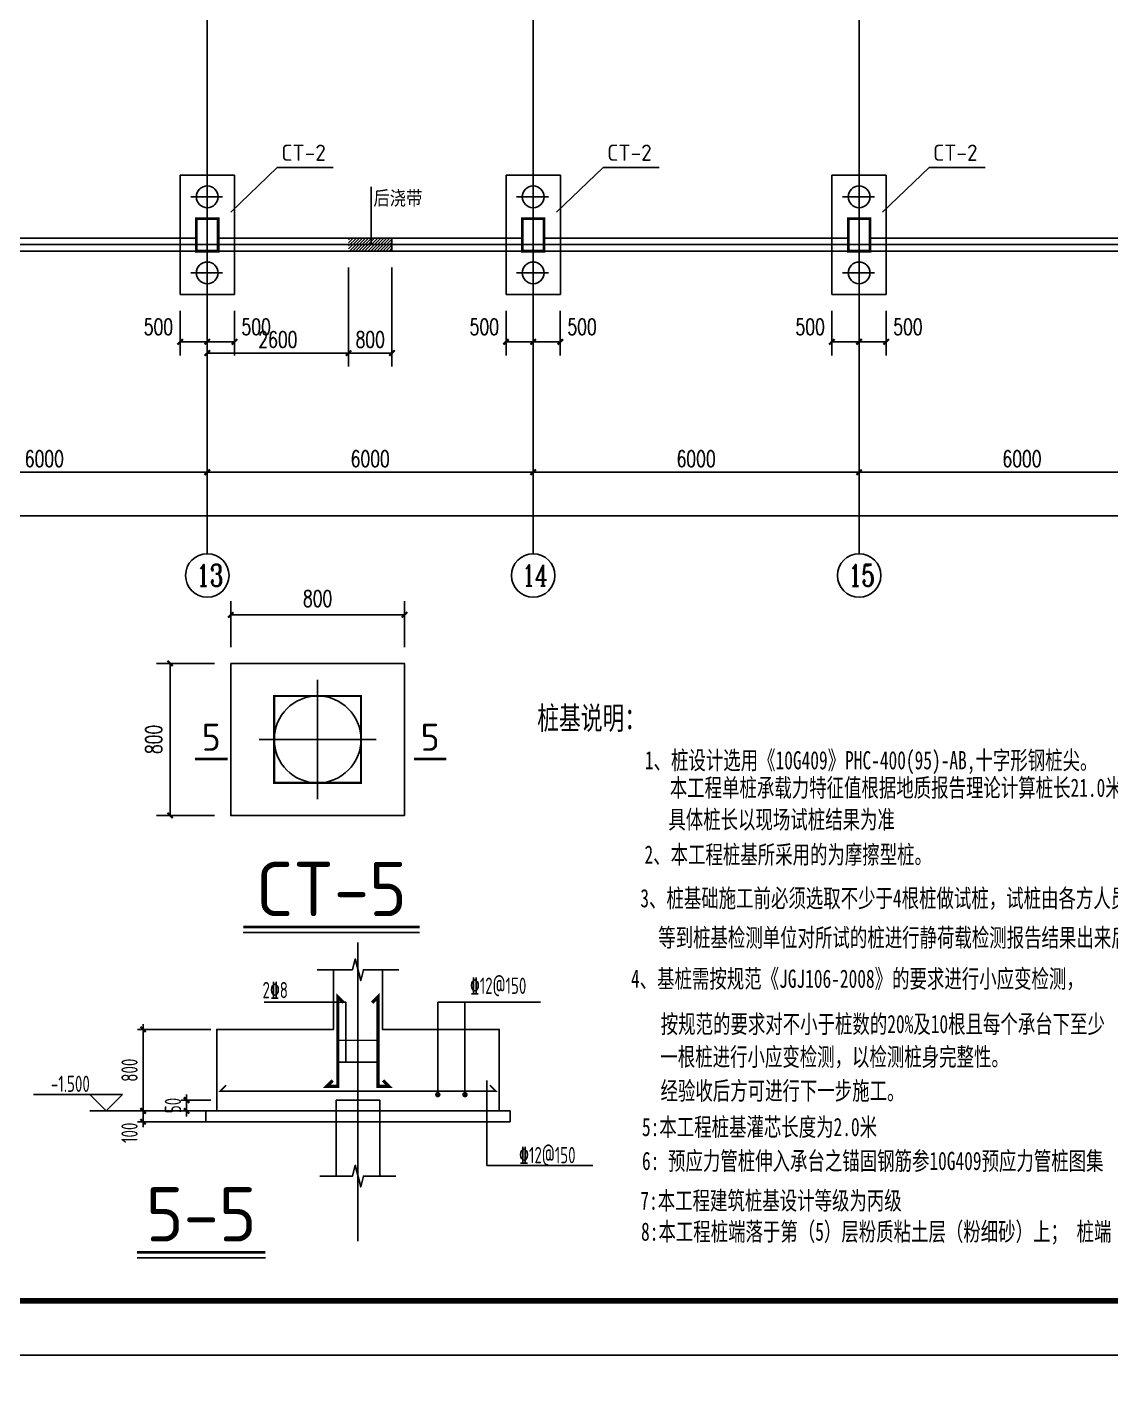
# Model space of a CAD drawing. Extents: x -73672 to 366960, y -527333 to 140666.
# Drawn here: x 260456 to 280411, y -18693 to 6234 of the extents above; entities that cross this region are included whole.
import ezdxf
from ezdxf.enums import TextEntityAlignment as Align

# ---------------------------------------------------------------- set-up
doc = ezdxf.new("R2010")
doc.units = 0
doc.header["$LTSCALE"] = 1000
doc.header["$MEASUREMENT"] = 0
doc.linetypes.add('CENTERX2', pattern=[4, 2.5, -0.5, 0.5, -0.5])
doc.linetypes.add('DASHED', pattern=[19.05, 12.7, -6.35])
for name, color, linetype in [('1', 1, 'CENTERX2'), ('AXIS', 3, 'Continuous'), ('AXIS_TEXT', 7, 'Continuous'), ('BASE_DE', 7, 'Continuous'), ('COLUMN', 9, 'Continuous'), ('DIM', 3, 'Continuous'), ('E_WINDOW', 4, 'Continuous'), ('NUM', 3, 'Continuous'), ('PILE_DE', 7, 'Continuous'), ('PILE_DE_DASH', 9, 'DASHED'), ('PUB_DIM', 3, 'Continuous'), ('PUB_TITLE', 4, 'Continuous'), ('REIN', 1, 'Continuous'), ('TEXT', 3, 'Continuous'), ('THICK', 6, 'Continuous'), ('THIN', 7, 'Continuous'), ('WALL', 9, 'Continuous'), ('建-尺寸', 3, 'Continuous')]:
    doc.layers.add(name, color=color, linetype=linetype)
doc.styles.add('_TCH_AXIS', font='COMPLEX', dxfattribs={"bigfont": 'GBCBIG'})
doc.styles.add('_TCH_DIM_T3', font='SIMPLEX', dxfattribs={"width": 0.705882, "bigfont": 'GBCBIG'})
doc.styles.add('A-DIM_T3', font='SIMPLEX', dxfattribs={"width": 0.705882, "bigfont": 'GBCBIG'})
doc.styles.add('COMPLEX', font='COMPLEX', dxfattribs={"bigfont": 'Tssdchn.shx'})
doc.styles.add('DIM_FONT', font='SIMPLEX', dxfattribs={"width": 0.7, "bigfont": 'GBCBIG'})
doc.styles.add('TSSD_Dimension', font='Tssdeng.shx', dxfattribs={"width": 0.7, "bigfont": '1hztxt.shx'})
doc.styles.add('TSSD_Label', font='Tssdeng.shx', dxfattribs={"width": 0.7, "bigfont": 'hztxt.shx'})
doc.styles.add('TSSD_Norm', font='Tssdeng.shx', dxfattribs={"bigfont": 'hztxt.shx'})
doc.styles.add('TSSD_Rein', font='Tssdeng.shx', dxfattribs={"width": 0.7, "bigfont": 'hztxt.shx'})
doc.styles.add('说明', font='', dxfattribs={"width": 0.7})
doc.styles.get('说明').set_extended_font_data('FangSong_GB2312')
doc.dimstyles.new('_TCH_ARCH-100', dxfattribs={"dimtxt": 297.5, "dimasz": 100, "dimexe": 250, "dimexo": 300, "dimgap": 100, "dimtad": 1, "dimdec": 0, "dimzin": 0, "dimdsep": 46, "dimtxsty": '_TCH_DIM_T3', "dimblk": 'ARCHTICK', "dimcen": 0.09, "dimclrt": 7, "dimazin": 2, "dimtfac": 1, "dimtdec": 0, "dimtix": 1, "dimtmove": 2, "dimatfit": 3, "dimfxl": 0, "dimtolj": 1, "dimtzin": 0, "dimarcsym": 0})
doc.dimstyles.new('A-DIM-100', dxfattribs={"dimtxt": 297.5, "dimasz": 100, "dimexe": 250, "dimexo": 300, "dimgap": 100, "dimtad": 1, "dimdec": 0, "dimzin": 0, "dimdsep": 46, "dimtxsty": 'A-DIM_T3', "dimblk": 'ARCHTICK', "dimcen": 0.09, "dimclrt": 7, "dimazin": 2, "dimtfac": 1, "dimtdec": 0, "dimtix": 1, "dimtmove": 2, "dimatfit": 3, "dimfxl": 0, "dimtolj": 1, "dimtzin": 0, "dimarcsym": 0})
doc.dimstyles.new('DIMN', dxfattribs={"dimtxt": 300, "dimasz": 100, "dimexe": 250, "dimexo": 300, "dimgap": 150, "dimtad": 1, "dimdec": 0, "dimzin": 0, "dimdsep": 46, "dimtxsty": 'DIM_FONT', "dimblk": 'ARCHTICK', "dimcen": 0.09, "dimclrt": 7, "dimazin": 2, "dimtfac": 1, "dimtdec": 0, "dimtix": 1, "dimtmove": 2, "dimatfit": 3, "dimfxl": 0, "dimtolj": 1, "dimtzin": 0, "dimarcsym": 0})
doc.dimstyles.new('TSSD_50_100', dxfattribs={"dimtxt": 300, "dimasz": 100, "dimexe": 100, "dimexo": 250, "dimgap": 100, "dimtad": 1, "dimdec": 0, "dimlfac": 0.5, "dimzin": 0, "dimdsep": 46, "dimtxsty": 'TSSD_Dimension', "dimblk": 'ARCHTICK', "dimcen": 0, "dimdle": 100, "dimclrt": 7, "dimadec": 0, "dimazin": 0, "dimtfac": 1, "dimtdec": 0, "dimtix": 1, "dimtmove": 2, "dimatfit": 3, "dimldrblk": 'ARCHTICK', "dimfxl": 0, "dimtolj": 1, "dimtzin": 0, "dimarcsym": 0})

# ---------------------------------------------------------------- blocks, each defined once
blk = doc.blocks.new('_ArchTick')
at = {"color": 0, "linetype": 'ByBlock', "const_width": 0.4}
blk.add_lwpolyline([(-0.5, -0.5), (0.5, 0.5)], dxfattribs=at)
blk = doc.blocks.new('*D7869')
at = {"layer": 'Defpoints', "color": 0}
for p in [(263088, -5482), (264205, -5482), (264205, -8282)]:
    blk.add_point(p, dxfattribs=at)
at = {"layer": 'PUB_DIM', "color": 0, "lineweight": -2}
for p, q in [((263905, -5482), (262838, -5482)), ((263088, -8282), (263088, -5482)), ((263905, -8282), (262838, -8282))]:
    blk.add_line(p, q, dxfattribs=at)
at = {"layer": 'PUB_DIM', "color": 0, "linetype": 'ByBlock', "lineweight": -2, "xscale": 100, "yscale": 100, "zscale": 100}
for p, rotation in [((263088, -5482), 90), ((263088, -8282), 270)]:
    blk.add_blockref('_ArchTick', p, dxfattribs=dict(at, rotation=rotation))
at = {"layer": 'PUB_DIM', "color": 7, "insert": (262788, -6882), "char_height": 300, "attachment_point": 5, "rotation": 90, "style": 'DIM_FONT'}
blk.add_mtext('\\A1;800', dxfattribs=at)
blk = doc.blocks.new('*D7870')
at = {"layer": 'Defpoints', "color": 0}
for p in [(267405, -4588), (264205, -5482), (267405, -5482)]:
    blk.add_point(p, dxfattribs=at)
at = {"layer": 'PUB_DIM', "color": 0, "lineweight": -2}
for p, q in [((264205, -5182), (264205, -4338)), ((267405, -5182), (267405, -4338)), ((264205, -4588), (267405, -4588))]:
    blk.add_line(p, q, dxfattribs=at)
at = {"layer": 'PUB_DIM', "color": 0, "linetype": 'ByBlock', "lineweight": -2, "xscale": 100, "yscale": 100, "zscale": 100, "rotation": 180}
blk.add_blockref('_ArchTick', (264205, -4588), dxfattribs=at)
at = {"layer": 'PUB_DIM', "color": 0, "linetype": 'ByBlock', "lineweight": -2, "xscale": 100, "yscale": 100, "zscale": 100}
blk.add_blockref('_ArchTick', (267405, -4588), dxfattribs=at)
at = {"layer": 'PUB_DIM', "color": 7, "insert": (265805, -4288), "char_height": 300, "attachment_point": 5, "style": 'DIM_FONT'}
blk.add_mtext('\\A1;800', dxfattribs=at)
blk = doc.blocks.new('*D7871')
at = {"layer": 'Defpoints', "color": 0}
for p in [(263392, -13522), (264092, -13522), (264092, -13722)]:
    blk.add_point(p, dxfattribs=at)
at = {"layer": 'DIM', "color": 0, "lineweight": -2}
for p, q in [((263392, -13822), (263392, -13422)), ((263392, -13522), (263392, -13422)), ((263842, -13522), (263292, -13522)), ((263842, -13722), (263292, -13722)), ((263392, -13722), (263392, -13822))]:
    blk.add_line(p, q, dxfattribs=at)
at = {"layer": 'DIM', "color": 0, "linetype": 'ByBlock', "lineweight": -2, "xscale": 100, "yscale": 100, "zscale": 100}
for p, rotation in [((263392, -13522), 270), ((263392, -13722), 90)]:
    blk.add_blockref('_ArchTick', p, dxfattribs=dict(at, rotation=rotation))
at = {"layer": 'DIM', "color": 7, "insert": (263142, -13622), "char_height": 300, "attachment_point": 5, "rotation": 90, "style": 'TSSD_Dimension'}
blk.add_mtext('\\A1;50', dxfattribs=at)
blk = doc.blocks.new('*D7872')
at = {"layer": 'Defpoints', "color": 0}
for p in [(262592, -12222), (264092, -12222), (264092, -13722)]:
    blk.add_point(p, dxfattribs=at)
at = {"layer": 'DIM', "color": 0, "lineweight": -2}
for p, q in [((262592, -13822), (262592, -12122)), ((263842, -12222), (262492, -12222)), ((263842, -13722), (262492, -13722))]:
    blk.add_line(p, q, dxfattribs=at)
at = {"layer": 'DIM', "color": 0, "linetype": 'ByBlock', "lineweight": -2, "xscale": 100, "yscale": 100, "zscale": 100}
for p, rotation in [((262592, -12222), 90), ((262592, -13722), 270)]:
    blk.add_blockref('_ArchTick', p, dxfattribs=dict(at, rotation=rotation))
at = {"layer": 'DIM', "color": 7, "insert": (262342, -12972), "char_height": 300, "attachment_point": 5, "rotation": 90, "style": 'TSSD_Dimension'}
blk.add_mtext('\\A1;800', dxfattribs=at)
blk = doc.blocks.new('*D7873')
at = {"layer": 'Defpoints', "color": 0}
for p in [(262592, -13722), (264092, -13722), (264092, -13922)]:
    blk.add_point(p, dxfattribs=at)
at = {"layer": 'DIM', "color": 0, "lineweight": -2}
for p, q in [((262592, -14022), (262592, -13622)), ((263842, -13722), (262492, -13722)), ((263842, -13922), (262492, -13922))]:
    blk.add_line(p, q, dxfattribs=at)
at = {"layer": 'DIM', "color": 0, "linetype": 'ByBlock', "lineweight": -2, "xscale": 100, "yscale": 100, "zscale": 100}
for p, rotation in [((262592, -13722), 90), ((262592, -13922), 270)]:
    blk.add_blockref('_ArchTick', p, dxfattribs=dict(at, rotation=rotation))
at = {"layer": 'DIM', "color": 7, "insert": (262342, -14124), "char_height": 300, "attachment_point": 5, "rotation": 90, "style": 'TSSD_Dimension'}
blk.add_mtext('\\A1;100', dxfattribs=at)
blk = doc.blocks.new('_reinbk')
blk.add_line((0, 0), (0, 0))
blk = doc.blocks.new('_AXISO')
blk.add_circle((0, 0), 0.5)
at = {"layer": 'AXIS_TEXT', "style": 'COMPLEX'}
blk.add_attdef('A', text='', height=0.56, dxfattribs=at).set_placement((-0.25, -0.28), (0.25, -0.28), align=Align.FIT)
blk = doc.blocks.new('*D7920')
at = {"layer": 'AXIS', "color": 0, "lineweight": -2}
for p, q in [((191774, 238), (191774, -3012)), ((306114, 238), (306114, -3012)), ((191774, -2762), (306114, -2762))]:
    blk.add_line(p, q, dxfattribs=at)
at = {"layer": 'Defpoints', "color": 0}
for p in [(191774, 538), (306114, 538), (306114, -2762)]:
    blk.add_point(p, dxfattribs=at)
at = {"layer": 'AXIS', "color": 0, "linetype": 'ByBlock', "lineweight": -2, "xscale": 100, "yscale": 100, "zscale": 100, "rotation": 180}
blk.add_blockref('_ArchTick', (191774, -2762), dxfattribs=at)
at = {"layer": 'AXIS', "color": 0, "linetype": 'ByBlock', "lineweight": -2, "xscale": 100, "yscale": 100, "zscale": 100}
blk.add_blockref('_ArchTick', (306114, -2762), dxfattribs=at)
at = {"layer": 'AXIS', "color": 7, "insert": (248944, -2513), "char_height": 297.5, "attachment_point": 5, "style": '_TCH_DIM_T3'}
blk.add_mtext('\\A1;114340', dxfattribs=at)
blk = doc.blocks.new('*D7932')
at = {"layer": 'AXIS', "color": 0, "lineweight": -2}
for p, q in [((257774, 238), (257774, -2212)), ((263774, 238), (263774, -2212)), ((257774, -1962), (263774, -1962))]:
    blk.add_line(p, q, dxfattribs=at)
at = {"layer": 'Defpoints', "color": 0}
for p in [(257774, 538), (263774, 538), (263774, -1962)]:
    blk.add_point(p, dxfattribs=at)
at = {"layer": 'AXIS', "color": 0, "linetype": 'ByBlock', "lineweight": -2, "xscale": 100, "yscale": 100, "zscale": 100, "rotation": 180}
blk.add_blockref('_ArchTick', (257774, -1962), dxfattribs=at)
at = {"layer": 'AXIS', "color": 0, "linetype": 'ByBlock', "lineweight": -2, "xscale": 100, "yscale": 100, "zscale": 100}
blk.add_blockref('_ArchTick', (263774, -1962), dxfattribs=at)
at = {"layer": 'AXIS', "color": 7, "insert": (260774, -1713), "char_height": 297.5, "attachment_point": 5, "style": '_TCH_DIM_T3'}
blk.add_mtext('\\A1;6000', dxfattribs=at)
blk = doc.blocks.new('*D7933')
at = {"layer": 'AXIS', "color": 0, "lineweight": -2}
for p, q in [((263774, 238), (263774, -2212)), ((269774, 238), (269774, -2212)), ((263774, -1962), (269774, -1962))]:
    blk.add_line(p, q, dxfattribs=at)
at = {"layer": 'Defpoints', "color": 0}
for p in [(263774, 538), (269774, 538), (269774, -1962)]:
    blk.add_point(p, dxfattribs=at)
at = {"layer": 'AXIS', "color": 0, "linetype": 'ByBlock', "lineweight": -2, "xscale": 100, "yscale": 100, "zscale": 100, "rotation": 180}
blk.add_blockref('_ArchTick', (263774, -1962), dxfattribs=at)
at = {"layer": 'AXIS', "color": 0, "linetype": 'ByBlock', "lineweight": -2, "xscale": 100, "yscale": 100, "zscale": 100}
blk.add_blockref('_ArchTick', (269774, -1962), dxfattribs=at)
at = {"layer": 'AXIS', "color": 7, "insert": (266774, -1713), "char_height": 297.5, "attachment_point": 5, "style": '_TCH_DIM_T3'}
blk.add_mtext('\\A1;6000', dxfattribs=at)
blk = doc.blocks.new('*D7934')
at = {"layer": 'AXIS', "color": 0, "lineweight": -2}
for p, q in [((269774, 238), (269774, -2212)), ((275774, 238), (275774, -2212)), ((269774, -1962), (275774, -1962))]:
    blk.add_line(p, q, dxfattribs=at)
at = {"layer": 'Defpoints', "color": 0}
for p in [(269774, 538), (275774, 538), (275774, -1962)]:
    blk.add_point(p, dxfattribs=at)
at = {"layer": 'AXIS', "color": 0, "linetype": 'ByBlock', "lineweight": -2, "xscale": 100, "yscale": 100, "zscale": 100, "rotation": 180}
blk.add_blockref('_ArchTick', (269774, -1962), dxfattribs=at)
at = {"layer": 'AXIS', "color": 0, "linetype": 'ByBlock', "lineweight": -2, "xscale": 100, "yscale": 100, "zscale": 100}
blk.add_blockref('_ArchTick', (275774, -1962), dxfattribs=at)
at = {"layer": 'AXIS', "color": 7, "insert": (272774, -1713), "char_height": 297.5, "attachment_point": 5, "style": '_TCH_DIM_T3'}
blk.add_mtext('\\A1;6000', dxfattribs=at)
blk = doc.blocks.new('*D7935')
at = {"layer": 'AXIS', "color": 0, "lineweight": -2}
for p, q in [((275774, 238), (275774, -2212)), ((281774, 238), (281774, -2212)), ((275774, -1962), (281774, -1962))]:
    blk.add_line(p, q, dxfattribs=at)
at = {"layer": 'Defpoints', "color": 0}
for p in [(275774, 538), (281774, 538), (281774, -1962)]:
    blk.add_point(p, dxfattribs=at)
at = {"layer": 'AXIS', "color": 0, "linetype": 'ByBlock', "lineweight": -2, "xscale": 100, "yscale": 100, "zscale": 100, "rotation": 180}
blk.add_blockref('_ArchTick', (275774, -1962), dxfattribs=at)
at = {"layer": 'AXIS', "color": 0, "linetype": 'ByBlock', "lineweight": -2, "xscale": 100, "yscale": 100, "zscale": 100}
blk.add_blockref('_ArchTick', (281774, -1962), dxfattribs=at)
at = {"layer": 'AXIS', "color": 7, "insert": (278774, -1713), "char_height": 297.5, "attachment_point": 5, "style": '_TCH_DIM_T3'}
blk.add_mtext('\\A1;6000', dxfattribs=at)
blk = doc.blocks.new('*D8912')
at = {"layer": 'Defpoints', "color": 0}
for p in [(263774, 2108), (266374, 2108), (266374, 232)]:
    blk.add_point(p, dxfattribs=at)
at = {"layer": '建-尺寸', "color": 0, "lineweight": -2}
for p, q in [((263774, 1808), (263774, -18)), ((266374, 1808), (266374, -18)), ((263774, 232), (266374, 232))]:
    blk.add_line(p, q, dxfattribs=at)
at = {"layer": '建-尺寸', "color": 0, "linetype": 'ByBlock', "lineweight": -2, "xscale": 100, "yscale": 100, "zscale": 100, "rotation": 180}
blk.add_blockref('_ArchTick', (263774, 232), dxfattribs=at)
at = {"layer": '建-尺寸', "color": 0, "linetype": 'ByBlock', "lineweight": -2, "xscale": 100, "yscale": 100, "zscale": 100}
blk.add_blockref('_ArchTick', (266374, 232), dxfattribs=at)
at = {"layer": '建-尺寸', "color": 7, "insert": (265074, 480), "char_height": 297.5, "attachment_point": 5, "style": 'A-DIM_T3'}
blk.add_mtext('\\A1;2600', dxfattribs=at)
blk = doc.blocks.new('*D8913')
at = {"layer": 'Defpoints', "color": 0}
for p in [(266374, 2108), (267174, 2108), (267174, 232)]:
    blk.add_point(p, dxfattribs=at)
at = {"layer": '建-尺寸', "color": 0, "lineweight": -2}
for p, q in [((266374, 1808), (266374, -18)), ((267174, 1808), (267174, -18)), ((266374, 232), (267174, 232))]:
    blk.add_line(p, q, dxfattribs=at)
at = {"layer": '建-尺寸', "color": 0, "linetype": 'ByBlock', "lineweight": -2, "xscale": 100, "yscale": 100, "zscale": 100, "rotation": 180}
blk.add_blockref('_ArchTick', (266374, 232), dxfattribs=at)
at = {"layer": '建-尺寸', "color": 0, "linetype": 'ByBlock', "lineweight": -2, "xscale": 100, "yscale": 100, "zscale": 100}
blk.add_blockref('_ArchTick', (267174, 232), dxfattribs=at)
at = {"layer": '建-尺寸', "color": 7, "insert": (266774, 480), "char_height": 297.5, "attachment_point": 5, "style": 'A-DIM_T3'}
blk.add_mtext('\\A1;800', dxfattribs=at)
blk = doc.blocks.new('*D8973')
at = {"layer": 'Defpoints', "color": 0}
for p in [(263774, 1308), (264274, 1308), (263774, 439)]:
    blk.add_point(p, dxfattribs=at)
at = {"layer": '建-尺寸', "color": 0, "lineweight": -2}
for p, q in [((263774, 1008), (263774, 189)), ((264274, 1008), (264274, 189)), ((264274, 439), (263774, 439))]:
    blk.add_line(p, q, dxfattribs=at)
at = {"layer": '建-尺寸', "color": 0, "linetype": 'ByBlock', "lineweight": -2, "xscale": 100, "yscale": 100, "zscale": 100, "rotation": 180}
blk.add_blockref('_ArchTick', (263774, 439), dxfattribs=at)
at = {"layer": '建-尺寸', "color": 0, "linetype": 'ByBlock', "lineweight": -2, "xscale": 100, "yscale": 100, "zscale": 100}
blk.add_blockref('_ArchTick', (264274, 439), dxfattribs=at)
at = {"layer": '建-尺寸', "color": 7, "insert": (264674, 714), "char_height": 297.5, "attachment_point": 5, "style": 'A-DIM_T3'}
blk.add_mtext('\\A1;500', dxfattribs=at)
blk = doc.blocks.new('*D8974')
at = {"layer": 'Defpoints', "color": 0}
for p in [(263274, 1308), (263774, 1308), (263274, 439)]:
    blk.add_point(p, dxfattribs=at)
at = {"layer": '建-尺寸', "color": 0, "lineweight": -2}
for p, q in [((263274, 1008), (263274, 189)), ((263774, 1008), (263774, 189)), ((263774, 439), (263274, 439))]:
    blk.add_line(p, q, dxfattribs=at)
at = {"layer": '建-尺寸', "color": 0, "linetype": 'ByBlock', "lineweight": -2, "xscale": 100, "yscale": 100, "zscale": 100, "rotation": 180}
blk.add_blockref('_ArchTick', (263274, 439), dxfattribs=at)
at = {"layer": '建-尺寸', "color": 0, "linetype": 'ByBlock', "lineweight": -2, "xscale": 100, "yscale": 100, "zscale": 100}
blk.add_blockref('_ArchTick', (263774, 439), dxfattribs=at)
at = {"layer": '建-尺寸', "color": 7, "insert": (262874, 714), "char_height": 297.5, "attachment_point": 5, "style": 'A-DIM_T3'}
blk.add_mtext('\\A1;500', dxfattribs=at)
blk = doc.blocks.new('*D8975')
at = {"layer": 'Defpoints', "color": 0}
for p in [(269774, 1308), (270274, 1308), (269774, 439)]:
    blk.add_point(p, dxfattribs=at)
at = {"layer": '建-尺寸', "color": 0, "lineweight": -2}
for p, q in [((269774, 1008), (269774, 189)), ((270274, 1008), (270274, 189)), ((270274, 439), (269774, 439))]:
    blk.add_line(p, q, dxfattribs=at)
at = {"layer": '建-尺寸', "color": 0, "linetype": 'ByBlock', "lineweight": -2, "xscale": 100, "yscale": 100, "zscale": 100, "rotation": 180}
blk.add_blockref('_ArchTick', (269774, 439), dxfattribs=at)
at = {"layer": '建-尺寸', "color": 0, "linetype": 'ByBlock', "lineweight": -2, "xscale": 100, "yscale": 100, "zscale": 100}
blk.add_blockref('_ArchTick', (270274, 439), dxfattribs=at)
at = {"layer": '建-尺寸', "color": 7, "insert": (270674, 714), "char_height": 297.5, "attachment_point": 5, "style": 'A-DIM_T3'}
blk.add_mtext('\\A1;500', dxfattribs=at)
blk = doc.blocks.new('*D8976')
at = {"layer": 'Defpoints', "color": 0}
for p in [(269274, 1308), (269774, 1308), (269274, 439)]:
    blk.add_point(p, dxfattribs=at)
at = {"layer": '建-尺寸', "color": 0, "lineweight": -2}
for p, q in [((269274, 1008), (269274, 189)), ((269774, 1008), (269774, 189)), ((269774, 439), (269274, 439))]:
    blk.add_line(p, q, dxfattribs=at)
at = {"layer": '建-尺寸', "color": 0, "linetype": 'ByBlock', "lineweight": -2, "xscale": 100, "yscale": 100, "zscale": 100, "rotation": 180}
blk.add_blockref('_ArchTick', (269274, 439), dxfattribs=at)
at = {"layer": '建-尺寸', "color": 0, "linetype": 'ByBlock', "lineweight": -2, "xscale": 100, "yscale": 100, "zscale": 100}
blk.add_blockref('_ArchTick', (269774, 439), dxfattribs=at)
at = {"layer": '建-尺寸', "color": 7, "insert": (268874, 714), "char_height": 297.5, "attachment_point": 5, "style": 'A-DIM_T3'}
blk.add_mtext('\\A1;500', dxfattribs=at)
blk = doc.blocks.new('*D8977')
at = {"layer": 'Defpoints', "color": 0}
for p in [(275774, 1308), (276274, 1308), (275774, 439)]:
    blk.add_point(p, dxfattribs=at)
at = {"layer": '建-尺寸', "color": 0, "lineweight": -2}
for p, q in [((275774, 1008), (275774, 189)), ((276274, 1008), (276274, 189)), ((276274, 439), (275774, 439))]:
    blk.add_line(p, q, dxfattribs=at)
at = {"layer": '建-尺寸', "color": 0, "linetype": 'ByBlock', "lineweight": -2, "xscale": 100, "yscale": 100, "zscale": 100, "rotation": 180}
blk.add_blockref('_ArchTick', (275774, 439), dxfattribs=at)
at = {"layer": '建-尺寸', "color": 0, "linetype": 'ByBlock', "lineweight": -2, "xscale": 100, "yscale": 100, "zscale": 100}
blk.add_blockref('_ArchTick', (276274, 439), dxfattribs=at)
at = {"layer": '建-尺寸', "color": 7, "insert": (276674, 714), "char_height": 297.5, "attachment_point": 5, "style": 'A-DIM_T3'}
blk.add_mtext('\\A1;500', dxfattribs=at)
blk = doc.blocks.new('*D8978')
at = {"layer": 'Defpoints', "color": 0}
for p in [(275274, 1308), (275774, 1308), (275274, 439)]:
    blk.add_point(p, dxfattribs=at)
at = {"layer": '建-尺寸', "color": 0, "lineweight": -2}
for p, q in [((275274, 1008), (275274, 189)), ((275774, 1008), (275774, 189)), ((275774, 439), (275274, 439))]:
    blk.add_line(p, q, dxfattribs=at)
at = {"layer": '建-尺寸', "color": 0, "linetype": 'ByBlock', "lineweight": -2, "xscale": 100, "yscale": 100, "zscale": 100, "rotation": 180}
blk.add_blockref('_ArchTick', (275274, 439), dxfattribs=at)
at = {"layer": '建-尺寸', "color": 0, "linetype": 'ByBlock', "lineweight": -2, "xscale": 100, "yscale": 100, "zscale": 100}
blk.add_blockref('_ArchTick', (275774, 439), dxfattribs=at)
at = {"layer": '建-尺寸', "color": 7, "insert": (274874, 714), "char_height": 297.5, "attachment_point": 5, "style": 'A-DIM_T3'}
blk.add_mtext('\\A1;500', dxfattribs=at)

msp = doc.modelspace()

# ---------------------------------------------------------------- hatches: boundary and pattern name
h = msp.add_hatch()
h.set_pattern_fill('ANSI31', color=256, scale=25)
h.set_pattern_definition([(45, (342577.177, -106642.165), (-28.0633, 28.0633), [])])
h.paths.add_polyline_path([(267174.25, 2228.34), (267174.25, 2348.34), (266374.25, 2348.34), (266374.25, 2228.34)])
h.paths.add_polyline_path([(267174.25, 2108.34), (267174.25, 2228.34), (266374.25, 2228.34), (266374.25, 2108.34)])

# ---------------------------------------------------------------- linework, layer by layer
at = {"color": 1}
for p, q in [((263774.25, 60065.53), (263774.25, -593.32)), ((269774.25, 60065.53), (269774.25, -593.32)), ((275774.25, 60065.53), (275774.25, -593.32)), ((189388.6, 2228.34), (308158.19, 2228.34))]:
    msp.add_line(p, q, dxfattribs=at)
at = {"color": 0}
for p, q in [((264274.25, 3508.34), (263274.25, 3508.34)), ((263274.25, 1308.34), (263274.25, 3508.34)), ((264206.23, 2829.07), (265062.28, 3650.19)), ((264274.25, 3508.34), (264274.25, 1308.34)), ((265062.28, 3650.19), (266093.65, 3650.19)), ((270274.25, 3508.34), (269274.25, 3508.34)), ((269274.25, 1308.34), (269274.25, 3508.34)), ((270206.23, 2829.07), (271062.28, 3650.19)), ((270274.25, 3508.34), (270274.25, 1308.34)), ((271062.28, 3650.19), (272093.65, 3650.19)), ((276274.25, 3508.34), (275274.25, 3508.34)), ((275274.25, 1308.34), (275274.25, 3508.34)), ((276206.23, 2829.07), (277062.28, 3650.19)), ((276274.25, 3508.34), (276274.25, 1308.34)), ((277062.28, 3650.19), (278093.65, 3650.19)), ((266790.33, 3292.2), (266790.33, 2228.34)), ((267174.25, 2348.34), (267174.25, 2108.34)), ((264274.25, 1308.34), (263274.25, 1308.34)), ((270274.25, 1308.34), (269274.25, 1308.34)), ((276274.25, 1308.34), (275274.25, 1308.34))]:
    msp.add_line(p, q, dxfattribs=at)
for p, q in [((265004.88, -6082.44), (265004.88, -7682.44)), ((266604.88, -6082.44), (265004.88, -6082.44)), ((266604.88, -6082.44), (266604.88, -7682.44)), ((265804.88, -6870.44), (265804.88, -6894.44)), ((266604.88, -7682.44), (265004.88, -7682.44)), ((268917.92, -14726), (270873.5, -14726))]:
    msp.add_line(p, q)
at = {"color": 0, "const_width": 50}
for points in [[(263974.25, 2108.34), (263974.25, 2708.34), (263574.25, 2708.34), (263574.25, 2108.34), (263974.25, 2108.34)], [(263574.25, 2108.34), (263974.25, 2108.34), (263974.25, 2708.34), (263574.25, 2708.34), (263574.25, 2108.34)], [(269974.25, 2108.34), (269974.25, 2708.34), (269574.25, 2708.34), (269574.25, 2108.34), (269974.25, 2108.34)], [(269574.25, 2108.34), (269974.25, 2108.34), (269974.25, 2708.34), (269574.25, 2708.34), (269574.25, 2108.34)], [(275974.25, 2108.34), (275974.25, 2708.34), (275574.25, 2708.34), (275574.25, 2108.34), (275974.25, 2108.34)], [(275574.25, 2108.34), (275974.25, 2108.34), (275974.25, 2708.34), (275574.25, 2708.34), (275574.25, 2108.34)]]:
    msp.add_lwpolyline(points, dxfattribs=at)
msp.add_lwpolyline([(264204.88, -5482.44), (267404.88, -5482.44), (267404.88, -8282.44), (264204.88, -8282.44)], close=True)
at = {"const_width": 40}
msp.add_lwpolyline([(265004.88, -6082.44), (265004.88, -7682.44), (266604.88, -7682.44), (266604.88, -6082.44), (265004.88, -6082.44)], dxfattribs=at)
at = {"layer": 'AXIS'}
for p, q in [((263774.25, 538.09), (263774.25, -3461.91)), ((269774.25, 538.09), (269774.25, -3461.91)), ((275774.25, 538.09), (275774.25, -3461.91)), ((265804.88, -5785.17), (265804.88, -7979.72)), ((266880.16, -6882.44), (264729.61, -6882.44)), ((266547.92, -16122), (266547.92, -10621.99))]:
    msp.add_line(p, q, dxfattribs=at)
at = {"layer": 'BASE_DE'}
for points in [[(263947.92, -13722), (263947.92, -12222), (266097.92, -12222), (266097.92, -11121.99)], [(269147.92, -13722), (269147.92, -12222), (266997.92, -12222), (266997.92, -11121.99)], [(263747.92, -13922), (269347.92, -13922), (269347.92, -13722), (263747.92, -13722), (263747.92, -13922)]]:
    msp.add_lwpolyline(points, dxfattribs=at)
at = {"layer": 'COLUMN'}
for points in [[(263974.25, 2708.34), (263574.25, 2708.34)], [(263574.25, 2708.34), (263574.25, 2108.34)], [(263574.25, 2708.34), (263574.25, 2108.34)], [(263974.25, 2708.34), (263574.25, 2708.34)], [(263974.25, 2108.34), (263974.25, 2708.34)], [(263974.25, 2108.34), (263974.25, 2708.34)], [(269974.25, 2708.34), (269574.25, 2708.34)], [(269574.25, 2708.34), (269574.25, 2108.34)], [(269574.25, 2708.34), (269574.25, 2108.34)], [(269974.25, 2708.34), (269574.25, 2708.34)], [(269974.25, 2108.34), (269974.25, 2708.34)], [(269974.25, 2108.34), (269974.25, 2708.34)], [(275974.25, 2708.34), (275574.25, 2708.34)], [(275574.25, 2708.34), (275574.25, 2108.34)], [(275574.25, 2708.34), (275574.25, 2108.34)], [(275974.25, 2708.34), (275574.25, 2708.34)], [(275974.25, 2108.34), (275974.25, 2708.34)], [(275974.25, 2108.34), (275974.25, 2708.34)], [(263574.25, 2108.34), (263974.25, 2108.34)], [(263574.25, 2108.34), (263974.25, 2108.34)], [(269574.25, 2108.34), (269974.25, 2108.34)], [(269574.25, 2108.34), (269974.25, 2108.34)], [(275574.25, 2108.34), (275974.25, 2108.34)], [(275574.25, 2108.34), (275974.25, 2108.34)]]:
    msp.add_lwpolyline(points, dxfattribs=at)
at = {"layer": 'E_WINDOW'}
for p, q in [((263774.25, 3413.81), (263774.25, 2808.34)), ((269774.25, 3413.81), (269774.25, 2808.34)), ((275774.25, 3413.81), (275774.25, 2808.34)), ((264055.72, 3108.34), (263468.18, 3108.34)), ((270055.72, 3108.34), (269468.18, 3108.34)), ((276055.72, 3108.34), (275468.18, 3108.34)), ((263774.25, 1402.87), (263774.25, 2008.34)), ((269774.25, 1402.87), (269774.25, 2008.34)), ((275774.25, 1402.87), (275774.25, 2008.34)), ((264055.72, 1708.34), (263468.18, 1708.34)), ((270055.72, 1708.34), (269468.18, 1708.34)), ((276055.72, 1708.34), (275468.18, 1708.34))]:
    msp.add_line(p, q, dxfattribs=at)
for centre, radius in [((263774.25, 3108.34), 200), ((269774.25, 3108.34), 200), ((275774.25, 3108.34), 200), ((263774.25, 1708.34), 200), ((269774.25, 1708.34), 200), ((275774.25, 1708.34), 200), ((265804.88, -6882.44), 800)]:
    msp.add_circle(centre, radius, dxfattribs=at)
at = {"layer": 'NUM', "const_width": 50}
for points in [[(267681.5, -10335.57), (264435.35, -10335.57)], [(264843.06, -16324.43), (262481.53, -16324.43)]]:
    msp.add_lwpolyline(points, dxfattribs=at)
at = {"layer": 'NUM'}
for points in [[(267681.5, -10435.57), (264435.35, -10435.57)], [(264843.06, -16424.43), (262481.53, -16424.43)]]:
    msp.add_lwpolyline(points, dxfattribs=at)
at = {"layer": 'PILE_DE'}
for p, q in [((266147.92, -14922), (266147.92, -13922)), ((266947.92, -13922), (266947.92, -14922))]:
    msp.add_line(p, q, dxfattribs=at)
at = {"layer": 'PILE_DE_DASH'}
for p, q in [((266147.92, -13522), (266947.92, -13522)), ((266147.92, -13922), (266147.92, -13522)), ((266947.92, -13522), (266947.92, -13922))]:
    msp.add_line(p, q, dxfattribs=at)
at = {"layer": 'PUB_TITLE'}
for points in [[(177678.75, -18217.87), (326378.75, -18217.87), (326378.75, 65882.13), (177678.75, 65882.13)], [(177678.75, -102317.87), (326378.75, -102317.87), (326378.75, -18217.87), (177678.75, -18217.87)]]:
    msp.add_lwpolyline(points, close=True, dxfattribs=at)
at = {"layer": 'PUB_TITLE', "const_width": 100}
msp.add_lwpolyline([(180178.75, -17217.87), (325378.75, -17217.87), (325378.75, 64882.13), (180178.75, 64882.13)], close=True, dxfattribs=at)
at = {"layer": 'REIN'}
for points, const_width in [([(266083.98, -13160.93), (265977.92, -13267), (266177.92, -13267), (266177.92, -11621.99), (266283.98, -11728.06)], 60), ([(267011.85, -13160.93), (267117.92, -13267), (266917.92, -13267), (266917.92, -11621.99), (266811.85, -11728.06)], 60), ([(266177.92, -12422), (266917.92, -12422)], 30), ([(266177.92, -12822), (266917.92, -12822)], 30), ([(264118.98, -13250.93), (264012.92, -13357), (269082.92, -13357), (268976.85, -13250.93)], 30)]:
    msp.add_lwpolyline(points, dxfattribs=dict(at, const_width=const_width))
at = {"layer": 'REIN', "const_width": 50}
for points in [[(267992.92, -13422, 1), (268042.92, -13422, 1)], [(268492.92, -13422, 1), (268542.92, -13422, 1)]]:
    msp.add_lwpolyline(points, format="xyb", close=True, dxfattribs=at)
at = {"layer": 'TEXT'}
for p, q in [((268017.92, -11722), (269907.92, -11722)), ((268017.92, -13422), (268017.92, -11722)), ((268517.92, -13422), (268517.92, -11722)), ((268917.92, -13161), (268917.92, -14726))]:
    msp.add_line(p, q, dxfattribs=at)
msp.add_lwpolyline([(266322.92, -12822), (266322.92, -12287), (266322.92, -11722), (264822.92, -11722)], dxfattribs=at)
at = {"layer": 'THICK', "const_width": 50}
for points in [[(264146.52, -7240.63), (263546.52, -7240.63)], [(268177.36, -7240.63), (267577.36, -7240.63)]]:
    msp.add_lwpolyline(points, dxfattribs=at)
at = {"layer": 'THIN'}
for p, q in [((262211.34, -13422), (260572.87, -13422)), ((261911.34, -13722), (261611.34, -13422)), ((261911.34, -13722), (262211.34, -13422)), ((261746.42, -13722), (261611.34, -13722)), ((262746.42, -13722), (261646.42, -13722))]:
    msp.add_line(p, q, dxfattribs=at)
for points in [[(265797.92, -11121.99), (266447.92, -11121.99), (266497.92, -10921.99), (266597.92, -11321.99), (266647.92, -11121.99), (267297.92, -11121.99)], [(265847.92, -14922), (266447.92, -14922), (266497.92, -14722), (266597.92, -15122), (266647.92, -14922), (267247.92, -14922)]]:
    msp.add_lwpolyline(points, dxfattribs=at)
at = {"layer": 'WALL'}
for p, q in [((257974.25, 2348.34), (263574.25, 2348.34)), ((263974.25, 2348.34), (269574.25, 2348.34)), ((269974.25, 2348.34), (275574.25, 2348.34)), ((275974.25, 2348.34), (281574.25, 2348.34)), ((257974.25, 2108.34), (263574.25, 2108.34)), ((263974.25, 2108.34), (269574.25, 2108.34)), ((269974.25, 2108.34), (275574.25, 2108.34)), ((275974.25, 2108.34), (281574.25, 2108.34))]:
    msp.add_line(p, q, dxfattribs=at)

# ---------------------------------------------------------------- block references
at = {"layer": 'AXIS'}
ref = msp.add_blockref('_AXISO', (263774.25, -3861.91), dxfattribs=dict(at, xscale=800, yscale=800, zscale=800))
ref.add_attrib('A', '13', (263578.8, -4062.41), dxfattribs={"color": 7, "height": 401.002, "style": '_TCH_AXIS', "width": 0.705882})
ref = msp.add_blockref('_AXISO', (269774.25, -3861.91), dxfattribs=dict(at, xscale=800, yscale=800, zscale=800))
ref.add_attrib('A', '14', (269572.23, -4055.78), dxfattribs={"color": 7, "height": 387.75, "style": '_TCH_AXIS', "width": 0.705882})
ref = msp.add_blockref('_AXISO', (275774.25, -3861.91), dxfattribs=dict(at, xscale=800, yscale=800, zscale=800))
ref.add_attrib('A', '15', (275578.8, -4062.41), dxfattribs={"color": 7, "height": 401.002, "style": '_TCH_AXIS', "width": 0.705882})
at = {"layer": 'TEXT', "xscale": 100, "yscale": 100, "zscale": 100}
for p, rotation in [((266772.92, -12287), 270), ((266772.92, -12822), 270), ((268767.92, -13357), 90)]:
    msp.add_blockref('_reinbk', p, dxfattribs=dict(at, rotation=rotation))

# ---------------------------------------------------------------- texts
at = {"layer": '1', "style": '说明', "width": 0.7}
for s, height, p in [('桩基说明：', 420, (269848.56, -6697.89)), ('  1、桩设计选用《10G409》PHC-400(95)-AB,十字形钢桩尖。  ', 336, (271510.61, -7432.59)), ('本工程单桩承载力特征值根据地质报告理论计算桩长21.0米时达到700KN ', 336, (272288.72, -7938.46)), ('具体桩长以现场试桩结果为准', 336, (272263.12, -8524.15)), ('2、本工程桩基所采用的为摩擦型桩。', 336, (271823.54, -9169.89)), ('3、桩基础施工前必须选取不少于4根桩做试桩，试桩由各方人员现场决定，', 336, (271746.82, -9972.72)), ('等到桩基检测单位对所试的桩进行静荷载检测报告结果出来后方可进行桩基施工', 336, (272076.17, -10697.22)), ('4、基桩需按规范《JGJ106-2008》的要求进行小应变检测，', 336, (271574.82, -11455.05)), ('按规范的要求对不小于桩数的20%%%及10根且每个承台下至少 ', 336, (272122.69, -12289.41)), ('一根桩进行小应变检测，以检测桩身完整性。  ', 336, (272115.67, -12892.96)), ('经验收后方可进行下一步施工。 ', 336, (272118.47, -13517.65)), ('5:本工程桩基灌芯长度为2.0米', 336, (271776.98, -14185.08)), ('6: 预应力管桩伸入承台之锚固钢筋参10G409预应力管桩图集', 336, (271776.98, -14809.62)), ('7:本工程建筑桩基设计等级为丙级 ', 336, (271747.74, -15540.81)), ('8:本工程桩端落于第（5）层粉质粘土层（粉细砂）上； 桩端 进入持力层的最小深度不小于6米', 336, (271760.11, -16111.35, -2180.88))]:
    msp.add_text(s, height=height, dxfattribs=at).set_placement(p)
at = {"layer": 'NUM', "style": 'TSSD_Norm'}
for s, height, p in [('CT-2', 300, (265546.81, 3770.84)), ('CT-2', 300, (271546.81, 3770.84)), ('CT-2', 300, (277546.81, 3770.84)), ('后浇带', 300, (267283.66, 2924.63)), ('CT-5', 1000, (266058.43, -10135.57)), ('5-5', 1000, (263662.29, -16124.43))]:
    msp.add_text(s, height=height, dxfattribs=at).set_placement(p, align=Align.CENTER)
at = {"layer": 'TEXT', "style": 'TSSD_Rein', "width": 0.7}
for s, p in [('2%%1328', (265259.07, -11647)), ('%%13212@150', (269648.69, -11567.03)), ('%%13212@150', (270554.77, -14685.36))]:
    msp.add_text(s, height=300, dxfattribs=at).set_placement(p, align=Align.RIGHT)
at = {"layer": 'THICK', "style": 'TSSD_Norm'}
for p in [(263846.52, -6840.63), (267877.36, -6840.63)]:
    msp.add_text('5', height=500, dxfattribs=at).set_placement(p, align=Align.MIDDLE_CENTER)
at = {"layer": 'THIN', "style": 'TSSD_Label', "width": 0.7}
msp.add_text('-1.500', height=300, dxfattribs=at).set_placement((261611.34, -13372), align=Align.RIGHT)

# ---------------------------------------------------------------- dimensions: what is measured, and where the dimension line sits
at = {"layer": 'AXIS'}
for p1, p2, distance, picture, middle in [((191774.25, 538.09), (306114.25, 538.09), -3300, '*D7920', (248944.25, -2513.16)), ((257774.25, 538.09), (263774.25, 538.09), -2500, '*D7932', (260774.25, -1713.16)), ((263774.25, 538.09), (269774.25, 538.09), -2500, '*D7933', (266774.25, -1713.16)), ((269774.25, 538.09), (275774.25, 538.09), -2500, '*D7934', (272774.25, -1713.16)), ((275774.25, 538.09), (281774.25, 538.09), -2500, '*D7935', (278774.25, -1713.16))]:
    dim = msp.add_aligned_dim(p1=p1, p2=p2, distance=distance, dimstyle='_TCH_ARCH-100', dxfattribs=at)
    dim.commit()
    dim.dimension.update_dxf_attribs({"geometry": picture, "text_midpoint": middle})
at = {"layer": 'DIM'}
for base, p2, text, picture, middle in [((262592.42, -12222), (264092.42, -12222), '800', '*D7872', (262342.42, -12972)), ((263392.42, -13522), (264092.42, -13522), '50', '*D7871', (263142.42, -13622))]:
    dim = msp.add_linear_dim(base=base, p1=(264092.42, -13722), p2=p2, angle=90, text=text, dimstyle='TSSD_50_100', dxfattribs=at)
    dim.commit()
    dim.dimension.update_dxf_attribs({"geometry": picture, "text_midpoint": middle})
dim = msp.add_linear_dim(base=(262592.42, -13722), p1=(264092.42, -13922), p2=(264092.42, -13722), angle=90, dimstyle='TSSD_50_100', dxfattribs=at)
dim.commit()
dim.dimension.update_dxf_attribs({"geometry": '*D7873', "text_midpoint": (262342.42, -14123.92), "dimtype": 160})
at = {"layer": 'PUB_DIM'}
dim = msp.add_aligned_dim(p1=(264204.88, -5482.44), p2=(267404.88, -5482.44), distance=894.91, text='800', dimstyle='DIMN', dxfattribs=at)
dim.commit()
dim.dimension.update_dxf_attribs({"geometry": '*D7870', "text_midpoint": (265804.88, -4287.53)})
dim = msp.add_aligned_dim(p1=(264204.88, -8282.44), p2=(264204.88, -5482.44), distance=1117.34, text='800', dimstyle='DIMN', override={"dimtxsty": 'DIM_FONT'}, dxfattribs=at)
dim.commit()
dim.dimension.update_dxf_attribs({"geometry": '*D7869', "text_midpoint": (262787.54, -6882.44)})
at = {"layer": '建-尺寸', "color": 0}
for p1, p2, picture, middle in [((263774.25, 2108.34), (266374.25, 2108.34), '*D8912', (265074.25, 480.4)), ((266374.25, 2108.34), (267174.25, 2108.34), '*D8913', (266774.25, 480.4))]:
    dim = msp.add_aligned_dim(p1=p1, p2=p2, distance=-1876.68, dimstyle='A-DIM-100', dxfattribs=at)
    dim.commit()
    dim.dimension.update_dxf_attribs({"geometry": picture, "text_midpoint": middle})
for base, p1, p2, picture, middle in [((263274.25, 438.58), (263774.25, 1308.34), (263274.25, 1308.34), '*D8974', (262874.25, 713.58)), ((263774.25, 438.58), (264274.25, 1308.34), (263774.25, 1308.34), '*D8973', (264674.25, 713.58)), ((269274.25, 438.58), (269774.25, 1308.34), (269274.25, 1308.34), '*D8976', (268874.25, 713.58)), ((269774.25, 438.58), (270274.25, 1308.34), (269774.25, 1308.34), '*D8975', (270674.25, 713.58)), ((275274.25, 438.58), (275774.25, 1308.34), (275274.25, 1308.34), '*D8978', (274874.25, 713.58)), ((275774.25, 438.58), (276274.25, 1308.34), (275774.25, 1308.34), '*D8977', (276674.25, 713.58))]:
    dim = msp.add_linear_dim(base=base, p1=p1, p2=p2, angle=180, dimstyle='A-DIM-100', dxfattribs=at)
    dim.commit()
    dim.dimension.update_dxf_attribs({"geometry": picture, "text_midpoint": middle, "dimtype": 161})

doc.saveas('drawing.dxf')
